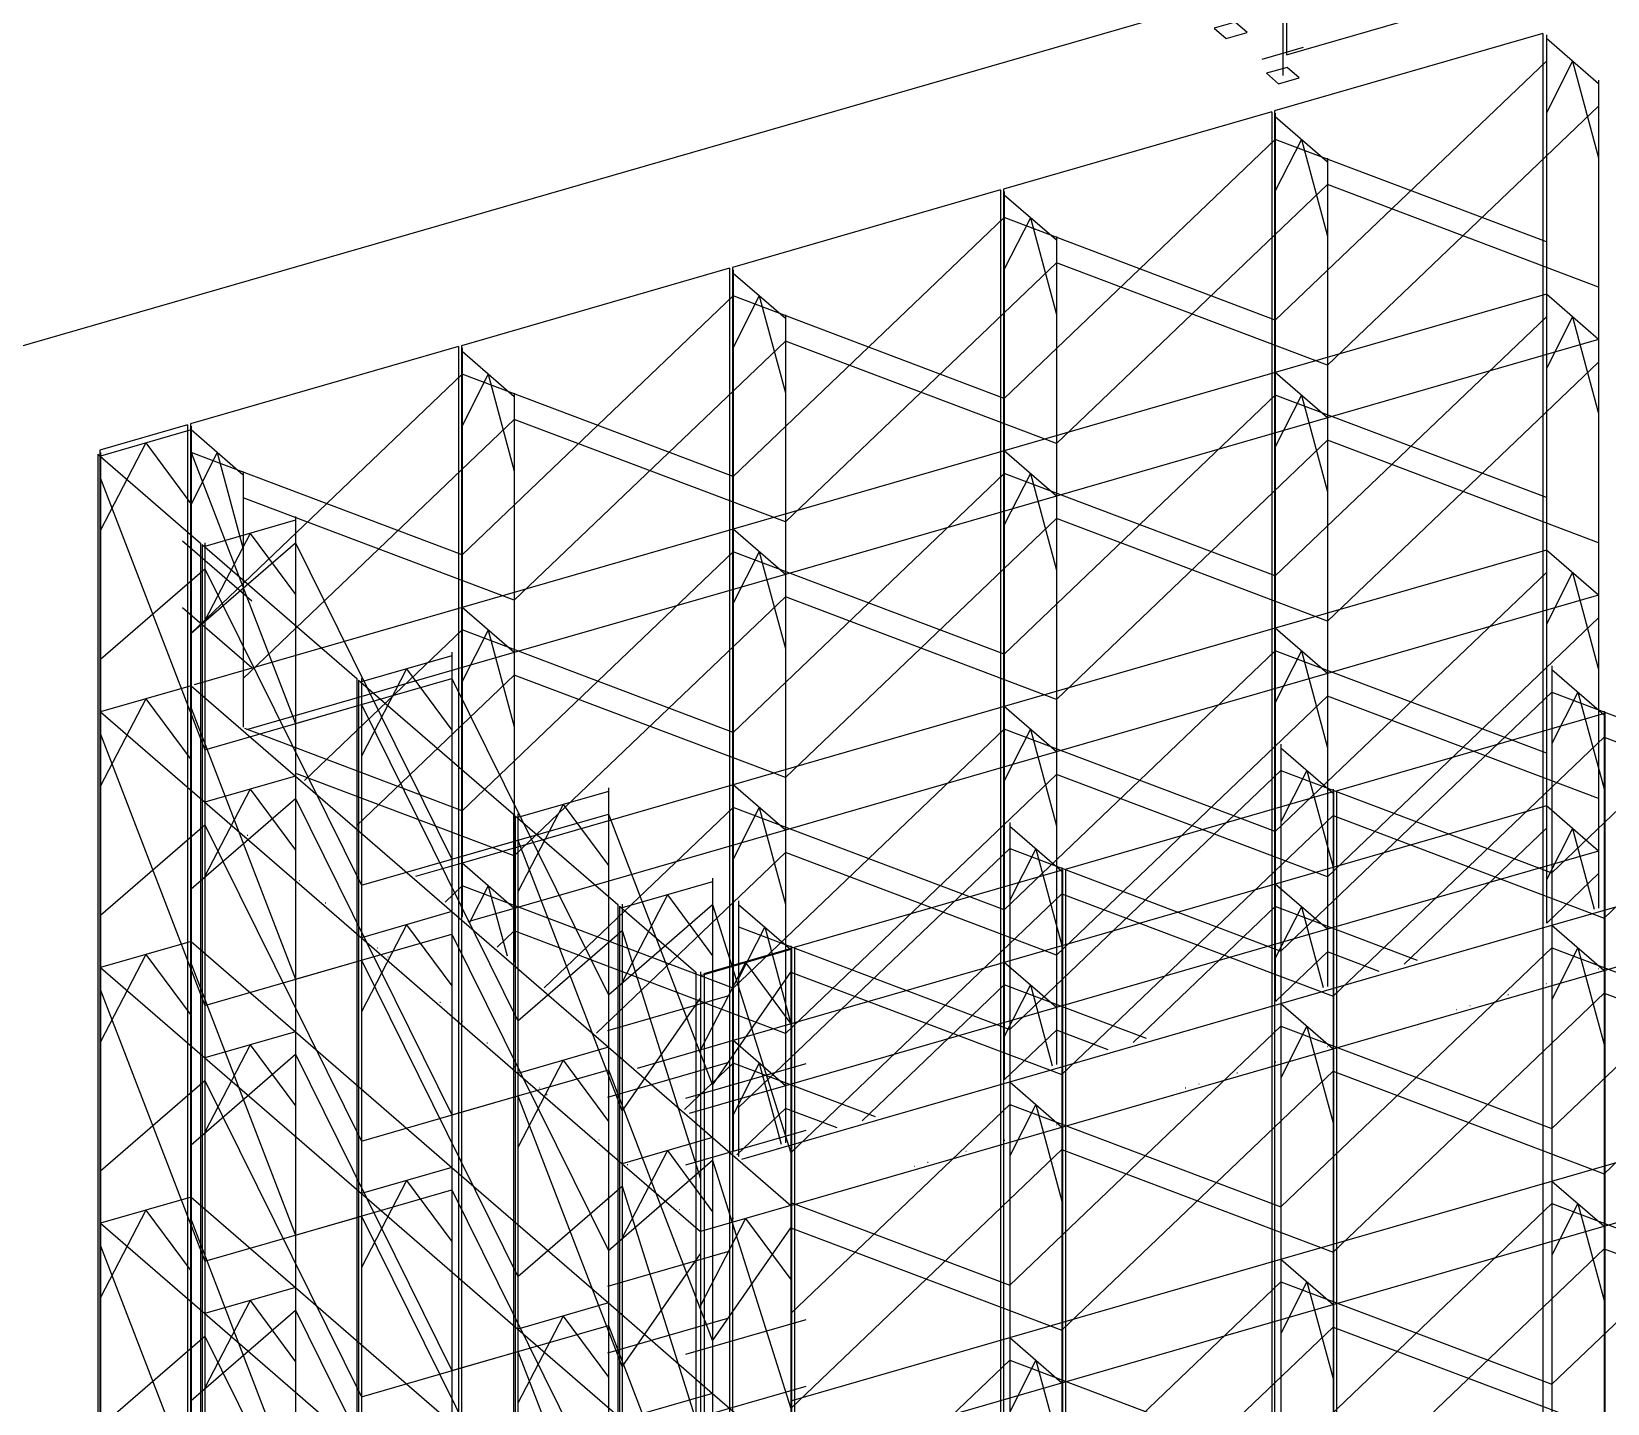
# Model space of a CAD drawing. Units: millimetres at full size, sheet at 1:250. Extents: x -35388 to 36956, y -20582 to 22579.
# Drawn here: x -6650 to 2559, y -4489 to 3525 of the extents above; entities that cross this region are included whole.
import ezdxf

# ---------------------------------------------------------------- set-up
doc = ezdxf.new("R2010")
doc.units = ezdxf.units.MM
doc.header["$LTSCALE"] = 250
for name, color, linetype in [('0-1_GAIKEI', 4, 'Continuous'), ('0-3_NET', 3, 'Continuous'), ('0-5_TATEWAKU', 7, 'Continuous'), ('0-6_BRES', 4, 'Continuous'), ('0-7_NUNOITA', 1, 'Continuous'), ('0-A_ENDSTOPPER', 6, 'Continuous'), ('0-B_JKBASE', 6, 'Continuous')]:
    doc.layers.add(name, color=color, linetype=linetype)

msp = doc.modelspace()

# ---------------------------------------------------------------- linework, layer by layer
at = {"layer": '0-1_GAIKEI'}
msp.add_line((-22657.8, -2915.5), (7826.3, 5884.5), dxfattribs=at)
at = {"layer": '0-3_NET'}
for p, q in [((683.3, 15340.8), (683.3, 3389.6)), ((683.3, 3389.6), (2249.9, 3841.9)), ((2180.7, 3514), (614, 3061.7)), ((2180.7, 3514), (2180.7, -8437.2)), ((596.7, 3056.7), (-969.9, 2604.5)), ((596.7, 3056.7), (596.7, -8894.4)), ((614, 3061.7), (614, -8889.4)), ((-987.2, 2599.5), (-2553.9, 2147.2)), ((-987.2, 2599.5), (-987.2, -9351.7)), ((-969.9, 2604.5), (-969.9, -9346.7)), ((-2571.2, 2142.2), (-4137.8, 1690)), ((-2571.2, 2142.2), (-2571.2, -9808.9)), ((-2553.9, 2147.2), (-2553.9, -9803.9)), ((-4155.2, 1685), (-5721.8, 1232.7)), ((-4155.2, 1685), (-4155.2, -10266.2)), ((-4137.8, 1690), (-4137.8, -10261.2)), ((-5739.1, 1227.7), (-6250.1, 1080.2)), ((-5739.1, 1227.7), (-5739.1, -10723.4)), ((-5721.8, 1232.7), (-5721.8, -10718.4)), ((-6262.9, 1056.3), (-5663.4, 537.1)), ((-6262.9, 1056.3), (-6262.9, -10894.8)), ((-6250.1, 1080.2), (-6250.1, -10870.9)), ((-5663.4, 537.1), (-5663.4, -11414)), ((-5653.4, 528.5), (-4748.9, -254.8)), ((-5653.4, 528.5), (-5653.4, -8434.9)), ((-4748.9, -254.8), (-4748.9, -9218.2)), ((-4738.9, -263.5), (-3834.4, -1046.8)), ((-4738.9, -263.5), (-4738.9, -9226.9)), ((976.1, -909.8), (2542.8, -457.6)), ((2542.8, -457.6), (2542.8, -12408.7)), ((-607.8, -1367.1), (958.8, -914.8)), ((958.8, -914.8), (958.8, -12866)), ((976.1, -909.8), (976.1, -12861)), ((-3834.4, -1046.8), (-3834.4, -10010.2)), ((-3824.4, -1055.5), (-3224.9, -1574.7)), ((-3824.4, -1055.5), (-3824.4, -10018.8)), ((-2191.8, -1824.3), (-625.2, -1372.1)), ((-625.2, -1372.1), (-625.2, -13323.2)), ((-607.8, -1367.1), (-607.8, -13318.2)), ((-3224.9, -1574.7), (-3224.9, -10538)), ((-3214.9, -1583.3), (-2767.9, -1970.4)), ((-3214.9, -1583.3), (-3214.9, -13534.5)), ((-2720.1, -1976.8), (-2209.1, -1829.3)), ((-2209.1, -1829.3), (-2209.1, -13780.5)), ((-2191.8, -1824.3), (-2191.8, -13775.5)), ((-2767.9, -1970.4), (-2767.9, -13921.6)), ((-2720.1, -1976.8), (-2720.1, -13928))]:
    msp.add_line(p, q, dxfattribs=at)
at = {"layer": '0-5_TATEWAKU'}
for p, q in [((662.1, 4891.8), (662.1, 3397.9)), ((2201.8, 3505.6), (2201.8, 2011.8)), ((2506.8, 3219.9), (2201.8, 3484)), ((2354.3, 3351.9), (2201.8, 3051)), ((2354.3, 3351.9), (2506.8, 2786.8)), ((2506.8, 3241.5), (2506.8, 1747.6)), ((617.9, 3048.4), (617.9, 1554.5)), ((922.9, 2762.6), (617.9, 3026.7)), ((770.4, 2894.7), (617.9, 2593.7)), ((770.4, 2894.7), (922.9, 2329.6)), ((922.9, 2784.3), (922.9, 1290.4)), ((-966.1, 2591.1), (-966.1, 1097.3)), ((-661.1, 2305.4), (-966.1, 2569.5)), ((-813.6, 2437.4), (-966.1, 2136.5)), ((-813.6, 2437.4), (-661.1, 1872.3)), ((-661.1, 2327), (-661.1, 833.1)), ((-2550, 2133.9), (-2550, 640)), ((-2245, 1848.1), (-2550, 2112.2)), ((-2397.5, 1980.2), (-2550, 1679.2)), ((-2397.5, 1980.2), (-2245, 1415.1)), ((2201.8, 2011.8), (2201.8, 517.9)), ((2506.8, 1726), (2201.8, 1990.1)), ((-2245, 1869.8), (-2245, 375.9)), ((2354.3, 1858), (2201.8, 1557.1)), ((2354.3, 1858), (2506.8, 1293)), ((-4134, 1676.6), (-4134, 182.8)), ((2506.8, 1747.6), (2506.8, 253.7)), ((-3829, 1390.9), (-4134, 1655)), ((-3981.5, 1522.9), (-4134, 1222)), ((-3981.5, 1522.9), (-3829, 957.8)), ((617.9, 1554.5), (617.9, 60.6)), ((922.9, 1268.7), (617.9, 1532.9)), ((-3829, 1412.5), (-3829, -81.4)), ((770.4, 1400.8), (617.9, 1099.8)), ((770.4, 1400.8), (922.9, 835.7)), ((922.9, 1290.4), (922.9, -203.5)), ((-5718, 1197.7), (-6246.2, 1045.2)), ((-5718, 1219.4), (-5718, -274.5)), ((-5718, 1219.4), (-5718, -274.5)), ((-5413, 933.6), (-5718, 1197.7)), ((-5982.1, 1121.5), (-6246.2, 612.2)), ((-5982.1, 1121.5), (-5718, 764.7)), ((-6246.2, 1066.9), (-6246.2, -427)), ((-5565.5, 1065.7), (-5718, 764.7)), ((-5565.5, 1065.7), (-5413, 500.6)), ((-966.1, 1097.3), (-966.1, -396.6)), ((-661.1, 811.5), (-966.1, 1075.6)), ((-5413, 955.3), (-5413, -538.6)), ((-813.6, 943.5), (-966.1, 642.6)), ((-813.6, 943.5), (-661.1, 378.5)), ((-661.1, 833.1), (-661.1, -660.8)), ((-5108.5, 669.9), (-5636.7, 517.4)), ((-5108.5, 691.6), (-5108.5, -802.3)), ((-5372.6, 593.7), (-5636.7, 84.4)), ((-5372.6, 593.7), (-5108.5, 236.9)), ((-2550, 640), (-2550, -853.9)), ((-2245, 354.2), (-2550, 618.4)), ((-5636.7, 539.1), (-5636.7, -954.8)), ((-2397.5, 486.3), (-2550, 185.3)), ((-2397.5, 486.3), (-2245, -78.8)), ((2201.8, 517.9), (2201.8, -976)), ((2506.8, 232.1), (2201.8, 496.2)), ((-2245, 375.9), (-2245, -1118)), ((2354.3, 364.1), (2201.8, 63.2)), ((2354.3, 364.1), (2506.8, -200.9)), ((2506.8, 253.7), (2506.8, -1240.2)), ((-4134, 182.8), (-4134, -1311.1)), ((-3829, -103), (-4134, 161.1)), ((-3981.5, 29), (-4134, -271.9)), ((-3981.5, 29), (-3829, -536)), ((617.9, 60.6), (617.9, -1433.3)), ((922.9, -225.2), (617.9, 39)), ((-3829, -81.4), (-3829, -1575.3)), ((-4194, -122.1), (-4722.2, -274.6)), ((-4194, -100.4), (-4194, -1594.3)), ((770.4, -93.1), (617.9, -394.1)), ((770.4, -93.1), (922.9, -658.2)), ((2233.9, -180.1), (2233.9, -1674)), ((-5718, -274.5), (-5718, -1768.4)), ((-4458.1, -198.3), (-4722.2, -707.6)), ((-4722.2, -252.9), (-4722.2, -1746.8)), ((-4458.1, -198.3), (-4194, -555.1)), ((922.9, -203.5), (922.9, -1697.4)), ((2233.9, -201.8), (2538.9, -465.9)), ((-5718, -296.1), (-6246.2, -448.6)), ((2386.4, -333.9), (2233.9, -634.8)), ((2386.4, -333.9), (2538.9, -898.9)), ((-5982.1, -372.4), (-6246.2, -881.7)), ((-6246.2, -427), (-6246.2, -1920.9)), ((-5982.1, -372.4), (-5718, -729.2)), ((-966.1, -396.6), (-966.1, -1890.5)), ((-661.1, -682.4), (-966.1, -418.3)), ((2538.9, -444.3), (2538.9, -1938.2)), ((-813.6, -550.4), (-966.1, -851.3)), ((-813.6, -550.4), (-661.1, -1115.4)), ((650, -637.4), (650, -2131.3)), ((-661.1, -660.8), (-661.1, -2154.7)), ((650, -659), (955, -923.2)), ((-5108.5, -824), (-5636.7, -976.5)), ((-5108.5, -802.3), (-5108.5, -2296.2)), ((802.5, -791.1), (650, -1092)), ((802.5, -791.1), (955, -1356.2)), ((-5372.6, -900.2), (-5636.7, -1409.5)), ((-5372.6, -900.2), (-5108.5, -1257)), ((-3279.5, -914.1), (-3807.7, -1066.6)), ((-3279.5, -892.4), (-3279.5, -2386.3)), ((-2550, -853.9), (-2550, -2347.8)), ((-2245, -1139.7), (-2550, -875.5)), ((955, -901.5), (955, -2395.4)), ((-5636.7, -954.8), (-5636.7, -2448.7)), ((-3543.6, -990.3), (-3807.7, -1499.6)), ((-3543.6, -990.3), (-3279.5, -1347.1)), ((-2397.5, -1007.6), (-2550, -1308.6)), ((-2397.5, -1007.6), (-2245, -1572.7)), ((2201.8, -976), (2201.8, -1683.3)), ((2506.8, -1261.8), (2201.8, -997.7)), ((-3807.7, -1044.9), (-3807.7, -2538.8)), ((-934, -1094.6), (-934, -2588.5)), ((-2245, -1118), (-2245, -2611.9)), ((-934, -1116.3), (-629, -1380.4)), ((2354.3, -1129.8), (2201.8, -1430.7)), ((2354.3, -1129.8), (2481.9, -1602.4)), ((-781.5, -1248.4), (-934, -1549.3)), ((-781.5, -1248.4), (-629, -1813.4)), ((2506.8, -1240.2), (2506.8, -1595.2)), ((-4134, -1311.1), (-4134, -1646.2)), ((-3829, -1596.9), (-4134, -1332.8)), ((-629, -1358.8), (-629, -2852.7)), ((-3981.5, -1464.9), (-4091.9, -1682.7)), ((-3981.5, -1464.9), (-3871.1, -1873.9)), ((-2670, -1441.9), (-3198.2, -1594.4)), ((-2670, -1420.2), (-2670, -2914.1)), ((617.9, -1433.3), (617.9, -2140.5)), ((922.9, -1719.1), (617.9, -1454.9)), ((-2934.1, -1518.1), (-3198.2, -2027.4)), ((-2934.1, -1518.1), (-2670, -1874.9)), ((-2518, -1551.9), (-2518, -3045.8)), ((-4194, -1616), (-4722.2, -1768.5)), ((-4194, -1594.3), (-4194, -3088.2)), ((-3829, -1575.3), (-3829, -1910.4)), ((-3198.2, -1572.7), (-3198.2, -3066.6)), ((-2518, -1573.5), (-2213, -1837.7)), ((770.4, -1587), (617.9, -1887.9)), ((770.4, -1587), (898, -2059.7)), ((-4458.1, -1692.2), (-4722.2, -2201.5)), ((-4722.2, -1746.8), (-4722.2, -3240.7)), ((-4458.1, -1692.2), (-4194, -2049)), ((-2365.5, -1705.6), (-2518, -2006.5)), ((-2365.5, -1705.6), (-2213, -2270.7)), ((922.9, -1697.4), (922.9, -2052.5)), ((2233.9, -1674), (2233.9, -3167.9)), ((2233.9, -1695.7), (2538.9, -1959.8)), ((-5718, -1790), (-6246.2, -1942.5)), ((-5718, -1768.4), (-5718, -3262.3)), ((-2213, -1837.7), (-2741.2, -1990.2)), ((-2213, -1816), (-2213, -3309.9)), ((-2213, -1816), (-2213, -3309.9)), ((2386.4, -1827.7), (2233.9, -2128.7)), ((2386.4, -1827.7), (2538.9, -2392.8)), ((-5982.1, -1866.3), (-6246.2, -2375.6)), ((-6246.2, -1920.9), (-6246.2, -3414.8)), ((-5982.1, -1866.3), (-5718, -2223.1)), ((-2477.1, -1913.9), (-2741.2, -2423.2)), ((-2477.1, -1913.9), (-2213, -2270.7)), ((-966.1, -1890.5), (-966.1, -2597.8)), ((-661.1, -2176.3), (-966.1, -1912.2)), ((-2741.2, -1968.5), (-2741.2, -3462.4)), ((2506.8, -1947.4), (2509.3, -1947.4)), ((2538.9, -1938.2), (2538.9, -3432.1)), ((-813.6, -2044.3), (-966.1, -2345.2)), ((-813.6, -2044.3), (-686, -2516.9)), ((2201.8, -2035.5), (2204.3, -2035.5)), ((-661.1, -2154.7), (-661.1, -2509.7)), ((650, -2131.3), (650, -3625.2)), ((650, -2152.9), (955, -2417.1)), ((-5108.5, -2296.2), (-5108.5, -3790.1)), ((-4134, -2256.2), (-4131.5, -2256.2)), ((802.5, -2285), (650, -2585.9)), ((802.5, -2285), (955, -2850.1)), ((-5108.5, -2317.9), (-5636.7, -2470.4)), ((-5372.6, -2394.1), (-5636.7, -2903.4)), ((-5372.6, -2394.1), (-5108.5, -2750.9)), ((-3279.5, -2386.3), (-3279.5, -3880.2)), ((-2550, -2347.8), (-2550, -3018)), ((-2245, -2633.6), (-2550, -2369.4)), ((-5636.7, -2448.7), (-5636.7, -3942.6)), ((-3279.5, -2408), (-3807.7, -2560.5)), ((-3543.6, -2484.2), (-3807.7, -2993.5)), ((-3543.6, -2484.2), (-3279.5, -2841)), ((922.9, -2404.7), (925.4, -2404.7)), ((955, -2395.4), (955, -3889.3)), ((-3829, -2520.4), (-3826.5, -2520.4)), ((-3807.7, -2538.8), (-3807.7, -4032.7)), ((-2397.5, -2501.5), (-2550, -2802.4)), ((-2397.5, -2501.5), (-2270, -2974.2)), ((617.9, -2492.7), (620.4, -2492.7)), ((-2245, -2611.9), (-2245, -2967)), ((-934, -2588.5), (-934, -4082.4)), ((-934, -2610.2), (-629, -2874.3)), ((-781.5, -2742.2), (-934, -3043.2)), ((-781.5, -2742.2), (-629, -3307.3)), ((-629, -2852.7), (-629, -4346.6)), ((-2670, -2935.8), (-3198.2, -3088.3)), ((-2670, -2914.1), (-2670, -4408)), ((-661.1, -2861.9), (-658.6, -2861.9)), ((-2934.1, -3012), (-3198.2, -3521.3)), ((-2934.1, -3012), (-2670, -3368.8)), ((-966.1, -2950), (-963.6, -2950)), ((-4194, -3109.9), (-4722.2, -3262.4)), ((-4194, -3088.2), (-4194, -4582.1)), ((-3198.2, -3066.6), (-3198.2, -4560.5)), ((-4458.1, -3186.1), (-4722.2, -3695.4)), ((-4458.1, -3186.1), (-4194, -3542.9)), ((2233.9, -3167.9), (2233.9, -4661.8)), ((2233.9, -3189.6), (2538.9, -3453.7)), ((-5718, -3283.9), (-6246.2, -3436.4)), ((-5718, -3262.3), (-5718, -4756.2)), ((-4722.2, -3240.7), (-4722.2, -4734.6)), ((-2213, -3309.9), (-2213, -4803.8)), ((-5982.1, -3360.2), (-6246.2, -3869.4)), ((-5982.1, -3360.2), (-5718, -3716.9)), ((-2213, -3331.6), (-2741.2, -3484.1)), ((-2550, -3407.2), (-2547.5, -3407.2)), ((-2213, -3331.6), (-2210.5, -3331.6)), ((2386.4, -3321.6), (2233.9, -3622.6)), ((2386.4, -3321.6), (2538.9, -3886.7)), ((-6246.2, -3414.8), (-6246.2, -4908.7)), ((-2477.1, -3407.8), (-2741.2, -3917.1)), ((-2741.2, -3462.4), (-2741.2, -4956.3)), ((-2477.1, -3407.8), (-2213, -3764.6)), ((2538.9, -3432.1), (2538.9, -4926)), ((650, -3625.2), (650, -5119.1)), ((650, -3646.8), (955, -3911)), ((-2213, -3764.6), (-2210.5, -3764.6)), ((-5108.5, -3811.8), (-5636.7, -3964.3)), ((-5108.5, -3790.1), (-5108.5, -5284)), ((802.5, -3778.9), (650, -4079.8)), ((802.5, -3778.9), (955, -4344)), ((-5372.6, -3888), (-5636.7, -4397.3)), ((-5636.7, -3942.6), (-5636.7, -5436.5)), ((-5372.6, -3888), (-5108.5, -4244.8)), ((-3279.5, -3901.8), (-3807.7, -4054.3)), ((-3279.5, -3880.2), (-3279.5, -5374.1)), ((955, -3889.3), (955, -5383.2)), ((-3543.6, -3978.1), (-3807.7, -4487.4)), ((-3807.7, -4032.7), (-3807.7, -5526.6)), ((-3543.6, -3978.1), (-3279.5, -4334.9)), ((-934, -4082.4), (-934, -5576.3)), ((-934, -4104.1), (-629, -4368.2)), ((-781.5, -4236.1), (-934, -4537.1)), ((-781.5, -4236.1), (-629, -4801.2)), ((-2670, -4408), (-2670, -5901.9)), ((-629, -4346.6), (-629, -5840.5)), ((-2670, -4429.7), (-3198.2, -4582.2))]:
    msp.add_line(p, q, dxfattribs=at)
at = {"layer": '0-6_BRES'}
for p, q in [((2201.8, 3352.4), (617.9, 1839.4)), ((2506.8, 3088.2), (922.9, 1575.3)), ((617.9, 2895.1), (-966.1, 1382.2)), ((2201.8, 2296.7), (617.9, 2895.1)), ((922.9, 2631), (-661.1, 1118)), ((2506.8, 2032.5), (922.9, 2631)), ((-966.1, 2437.9), (-2550, 924.9)), ((617.9, 1839.4), (-966.1, 2437.9)), ((-661.1, 2173.7), (-2245, 660.8)), ((922.9, 1575.3), (-661.1, 2173.7)), ((-2550, 1980.6), (-4134, 467.7)), ((-966.1, 1382.2), (-2550, 1980.6)), ((2201.8, 1858.5), (617.9, 345.5)), ((-2245, 1716.5), (-3829, 203.5)), ((-661.1, 1118), (-2245, 1716.5)), ((2506.8, 1594.3), (922.9, 81.4)), ((-4134, 1523.4), (-5718, 10.4)), ((-2550, 924.9), (-4134, 1523.4)), ((617.9, 1401.2), (-966.1, -111.7)), ((2201.8, 802.8), (617.9, 1401.2)), ((-3829, 1259.2), (-5413, -253.7)), ((-2245, 660.8), (-3829, 1259.2)), ((922.9, 1137.1), (-661.1, -375.9)), ((2506.8, 538.6), (922.9, 1137.1)), ((-5718, 1066.1), (-5108.5, -517.4)), ((-4134, 467.7), (-5718, 1066.1)), ((-966.1, 944), (-2550, -569)), ((617.9, 345.5), (-966.1, 944)), ((-6246.2, 913.6), (-5636.7, -669.9)), ((-3829, 203.5), (-5413, 802)), ((-661.1, 679.8), (-2245, -833.1)), ((922.9, 81.4), (-661.1, 679.8)), ((-5718, 10.4), (-5108.5, 538.3)), ((-5108.5, 538.3), (-4194, -1309.4)), ((-2550, 486.7), (-4134, -1026.2)), ((-966.1, -111.7), (-2550, 486.7)), ((-6246.2, -142.1), (-5636.7, 385.8)), ((-5636.7, 385.8), (-4722.2, -1461.9)), ((2201.8, 364.6), (617.9, -1148.4)), ((-2245, 222.6), (-3829, -1290.4)), ((-661.1, -375.9), (-2245, 222.6)), ((2506.8, 100.4), (922.9, -1412.5)), ((2233.9, -1389.1), (3817.9, 123.8)), ((-4134, 29.5), (-5054.1, -849.4)), ((-2550, -569), (-4134, 29.5)), ((617.9, -92.7), (-966.1, -1605.6)), ((2201.8, -691.1), (617.9, -92.7)), ((2538.9, -1653.2), (4122.9, -140.3)), ((-5108.5, -517.4), (-4194, -253.7)), ((-3829, -234.7), (-4749.1, -1113.5)), ((-4194, -253.7), (-3279.5, -2101.4)), ((-2245, -833.1), (-3829, -234.7)), ((922.9, -356.8), (-661.1, -1869.7)), ((650, -1846.4), (2233.9, -333.4)), ((2506.8, -955.2), (922.9, -356.8)), ((2233.9, -333.4), (3817.9, -931.9)), ((-5718, -427.8), (-5108.5, -2011.3)), ((-5636.7, -669.9), (-4722.2, -406.2)), ((-4722.2, -406.2), (-3807.7, -2253.9)), ((-4134, -1026.2), (-5404, -546.4)), ((-966.1, -549.9), (-2550, -2062.9)), ((617.9, -1148.4), (-966.1, -549.9)), ((-6246.2, -580.3), (-5636.7, -2163.8)), ((955, -2110.5), (2538.9, -597.6)), ((2538.9, -597.6), (4122.9, -1196)), ((-3829, -1290.4), (-5099, -810.5)), ((-661.1, -814.1), (-2245, -2327)), ((-934, -2303.6), (650, -790.7)), ((922.9, -1412.5), (-661.1, -814.1)), ((650, -790.7), (2233.9, -1389.1)), ((-5718, -1483.5), (-5108.5, -955.6)), ((-5108.5, -955.6), (-4194, -2803.3)), ((-2550, -1007.2), (-3654.2, -2061.8)), ((-966.1, -1605.6), (-2550, -1007.2)), ((-4194, -1309.4), (-3279.5, -1045.7)), ((-3279.5, -1045.7), (-2670, -2629.2)), ((-629, -2567.7), (955, -1054.8)), ((955, -1054.8), (2538.9, -1653.2)), ((-6246.2, -1636), (-5636.7, -1108.1)), ((-5636.7, -1108.1), (-4722.2, -2955.8)), ((-5389.1, -1169.3), (-5386.6, -1169.3)), ((2201.8, -1129.3), (1370.7, -1923.2)), ((-4722.2, -1461.9), (-3807.7, -1198.2)), ((-3807.7, -1198.2), (-3198.2, -2781.7)), ((-2245, -1271.3), (-3349.2, -2325.9)), ((-2518, -2760.9), (-934, -1247.9)), ((-661.1, -1869.7), (-2245, -1271.3)), ((-934, -1247.9), (650, -1846.4)), ((2233.9, -2883), (3817.9, -1370.1)), ((-5084.1, -1433.5), (-5081.6, -1433.5)), ((-4134, -1464.4), (-4233.8, -1559.8)), ((-2550, -2062.9), (-4134, -1464.4)), ((2506.8, -1393.5), (2204.1, -1682.6)), ((-2213, -3025), (-629, -1512.1)), ((-629, -1512.1), (955, -2110.5)), ((-3279.5, -2101.4), (-2670, -1573.5)), ((-2670, -1573.5), (-2213, -3025)), ((617.9, -1586.6), (-213.3, -2380.5)), ((1449.1, -1900.6), (617.9, -1586.6)), ((2538.9, -3147.1), (4122.9, -1634.2)), ((-5108.5, -2011.3), (-4194, -1747.6)), ((-4194, -1747.6), (-3279.5, -3595.3)), ((-3829, -1728.6), (-3928.8, -1823.9)), ((-2245, -2327), (-3829, -1728.6)), ((-3807.7, -2253.9), (-3198.2, -1726)), ((-3198.2, -1726), (-2741.2, -3177.5)), ((-2518, -1705.2), (-934, -2303.6)), ((650, -3340.2), (2233.9, -1827.3)), ((2233.9, -1827.3), (3817.9, -2425.7)), ((-5718, -1921.7), (-5108.5, -3505.2)), ((-5636.7, -2163.8), (-4722.2, -1900.1)), ((-4722.2, -1900.1), (-3807.7, -3747.8)), ((-4568.8, -1879.7), (-4566.3, -1879.7)), ((922.9, -1850.7), (620.1, -2139.9)), ((1225.6, -1965.1), (922.9, -1850.7)), ((-2670, -2629.2), (-2213, -1969.3)), ((-2213, -1969.3), (-629, -2567.7)), ((-6246.2, -2074.2), (-5636.7, -3657.7)), ((-966.1, -2043.8), (-1797.3, -2837.7)), ((-134.9, -2357.8), (-966.1, -2043.8)), ((955, -3604.4), (2538.9, -2091.5)), ((1977.5, -2100.2), (1980, -2100.2)), ((2538.9, -2091.5), (4122.9, -2689.9)), ((-4263.8, -2143.9), (-4261.3, -2143.9)), ((-3198.2, -2781.7), (-2741.2, -2121.8)), ((1675.7, -2187.4), (1678.2, -2187.4)), ((1754.1, -2164.7), (1756.6, -2164.7)), ((-934, -3797.5), (650, -2284.6)), ((650, -2284.6), (2233.9, -2883)), ((-3989.1, -2381.7), (-3986.6, -2381.7)), ((-661.1, -2308), (-963.8, -2597.1)), ((-358.3, -2422.3), (-661.1, -2308)), ((-5718, -2977.4), (-5108.5, -2449.5)), ((-5108.5, -2449.5), (-4194, -4297.2)), ((842.3, -2428), (844.8, -2428)), ((-4194, -2803.3), (-3279.5, -2539.6)), ((-3279.5, -2539.6), (-2670, -4123.1)), ((-2550, -2501.1), (-2833.9, -2772.2)), ((-1718.9, -2815.1), (-2550, -2501.1)), ((-629, -4061.6), (955, -2548.7)), ((393.5, -2557.5), (396, -2557.5)), ((955, -2548.7), (2538.9, -3147.1)), ((-6246.2, -3129.9), (-5636.7, -2602)), ((-5636.7, -2602), (-4722.2, -4449.7)), ((-3684.1, -2645.9), (-3681.6, -2645.9)), ((91.7, -2644.6), (94.2, -2644.6)), ((170.1, -2622), (172.6, -2622)), ((-4722.2, -2955.8), (-3807.7, -2692.1)), ((-3807.7, -2692.1), (-3198.2, -4275.6)), ((-2213, -3963.4), (-934, -2741.8)), ((-934, -2741.8), (650, -3340.2)), ((-2245, -2765.2), (-2528.9, -3036.3)), ((-1942.3, -2879.6), (-2245, -2765.2)), ((-741.7, -2885.2), (-739.2, -2885.2)), ((2233.9, -4376.9), (3817.9, -2864)), ((-2213, -4518.9), (-629, -3006)), ((-1190.4, -3014.7), (-1187.9, -3014.7)), ((-629, -3006), (955, -3604.4)), ((-3279.5, -3595.3), (-2670, -3067.4)), ((-3168.8, -3092.1), (-3166.3, -3092.1)), ((-2670, -3067.4), (-2213, -4518.9)), ((-1492.3, -3101.9), (-1489.8, -3101.9)), ((-1413.9, -3079.2), (-1411.4, -3079.2)), ((-3807.7, -3747.8), (-3198.2, -3219.9)), ((-3198.2, -3219.9), (-2741.2, -4671.4)), ((-5108.5, -3505.2), (-4194, -3241.5)), ((-4194, -3241.5), (-3279.5, -5089.2)), ((-2213, -3314.3), (-934, -3797.5)), ((-5636.7, -3657.7), (-4722.2, -3394)), ((-4722.2, -3394), (-3807.7, -5241.7)), ((-2863.8, -3356.2), (-2861.3, -3356.2)), ((650, -4834.1), (2233.9, -3321.2)), ((2233.9, -3321.2), (3817.9, -3919.6)), ((-5718, -3415.6), (-5108.5, -4999.1)), ((-2670, -4123.1), (-2213, -3463.2)), ((-2213, -3463.2), (-629, -4061.6)), ((-6246.2, -3568.1), (-5636.7, -5151.6)), ((955, -5098.3), (2538.9, -3585.3)), ((2538.9, -3585.3), (4122.9, -4183.8)), ((-3198.2, -4275.6), (-2741.2, -3615.7)), ((-934, -5291.4), (650, -3778.5)), ((650, -3778.5), (2233.9, -4376.9)), ((-5718, -4471.3), (-5108.5, -3943.4)), ((-5108.5, -3943.4), (-4194, -5791.1)), ((-4194, -4297.2), (-3279.5, -4033.5)), ((-3279.5, -4033.5), (-2670, -5617)), ((-629, -5555.5), (955, -4042.6)), ((955, -4042.6), (2538.9, -4641)), ((-6246.2, -4623.8), (-5636.7, -4095.9)), ((-5636.7, -4095.9), (-4722.2, -5943.6)), ((-4722.2, -4449.7), (-3807.7, -4186)), ((-3807.7, -4186), (-3198.2, -5769.5)), ((-2213, -5457.3), (-934, -4235.7)), ((-934, -4235.7), (650, -4834.1))]:
    msp.add_line(p, q, dxfattribs=at)
at = {"layer": '0-7_NUNOITA'}
for p, q in [((2201.8, 1990.1), (617.9, 1532.9)), ((2506.8, 1726), (2201.8, 1990.1)), ((2506.8, 1726), (922.9, 1268.7)), ((617.9, 1532.9), (-966.1, 1075.6)), ((922.9, 1268.7), (617.9, 1532.9)), ((922.9, 1268.7), (617.9, 1532.9)), ((922.9, 1268.7), (-661.1, 811.5)), ((-966.1, 1075.6), (-2550, 618.4)), ((-661.1, 811.5), (-966.1, 1075.6)), ((-661.1, 811.5), (-966.1, 1075.6)), ((-661.1, 811.5), (-2245, 354.2)), ((-2550, 618.4), (-4134, 161.1)), ((-2245, 354.2), (-2550, 618.4)), ((-2245, 354.2), (-2550, 618.4)), ((2201.8, 496.2), (617.9, 39)), ((2506.8, 232.1), (2201.8, 496.2)), ((-2245, 354.2), (-3829, -103)), ((2506.8, 232.1), (922.9, -225.2)), ((-4134, 161.1), (-5699.2, -290.7)), ((-3829, -103), (-4134, 161.1)), ((-3829, -103), (-4134, 161.1)), ((617.9, 39), (-966.1, -418.3)), ((922.9, -225.2), (617.9, 39)), ((922.9, -225.2), (617.9, 39)), ((-3829, -103), (-5394.2, -554.9)), ((922.9, -225.2), (-661.1, -682.4)), ((-5718, -296.1), (-6246.2, -448.6)), ((-5718, -296.1), (-5108.5, -824)), ((-6246.2, -448.6), (-5636.7, -976.5)), ((-966.1, -418.3), (-2550, -875.5)), ((-661.1, -682.4), (-966.1, -418.3)), ((-661.1, -682.4), (-966.1, -418.3)), ((-661.1, -682.4), (-2245, -1139.7)), ((-5108.5, -824), (-5636.7, -976.5)), ((-5108.5, -824), (-5636.7, -976.5)), ((-5108.5, -824), (-4194, -1616)), ((-2550, -875.5), (-4134, -1332.8)), ((-2245, -1139.7), (-2550, -875.5)), ((-2245, -1139.7), (-2550, -875.5)), ((-5636.7, -976.5), (-4722.2, -1768.5)), ((2201.8, -997.7), (617.9, -1454.9)), ((2506.8, -1261.8), (2201.8, -997.7)), ((-2245, -1139.7), (-3829, -1596.9)), ((2506.8, -1261.8), (922.9, -1719.1)), ((2233.9, -1695.7), (3817.9, -1238.4)), ((-4134, -1332.8), (-4405.5, -1411.2)), ((-3829, -1596.9), (-4134, -1332.8)), ((-3829, -1596.9), (-4134, -1332.8)), ((617.9, -1454.9), (-966.1, -1912.2)), ((922.9, -1719.1), (617.9, -1454.9)), ((922.9, -1719.1), (617.9, -1454.9)), ((-4933.7, -1563.7), (-4931.2, -1563.7)), ((2538.9, -1959.8), (4122.9, -1502.6)), ((-4194, -1616), (-4722.2, -1768.5)), ((-4194, -1616), (-4722.2, -1768.5)), ((-4194, -1616), (-3279.5, -2408)), ((-3829, -1596.9), (-4100.5, -1675.3)), ((922.9, -1719.1), (-661.1, -2176.3)), ((650, -2152.9), (2233.9, -1695.7)), ((2233.9, -1695.7), (2538.9, -1959.8)), ((2233.9, -1695.7), (2538.9, -1959.8)), ((-5718, -1790), (-6246.2, -1942.5)), ((-5718, -1790), (-5108.5, -2317.9)), ((-4722.2, -1768.5), (-3807.7, -2560.5)), ((-4628.7, -1827.8), (-4626.2, -1827.8)), ((-966.1, -1912.2), (-2550, -2369.4)), ((-661.1, -2176.3), (-966.1, -1912.2)), ((-661.1, -2176.3), (-966.1, -1912.2)), ((-6246.2, -1942.5), (-5636.7, -2470.4)), ((955, -2417.1), (2538.9, -1959.8)), ((-661.1, -2176.3), (-2245, -2633.6)), ((-934, -2610.2), (650, -2152.9)), ((650, -2152.9), (955, -2417.1)), ((650, -2152.9), (955, -2417.1)), ((-5108.5, -2317.9), (-5636.7, -2470.4)), ((-5108.5, -2317.9), (-5636.7, -2470.4)), ((-5108.5, -2317.9), (-4194, -3109.9)), ((-2550, -2369.4), (-3111.7, -2531.6)), ((-2245, -2633.6), (-2550, -2369.4)), ((-2245, -2633.6), (-2550, -2369.4)), ((-5636.7, -2470.4), (-4722.2, -3262.4)), ((-3279.5, -2408), (-3807.7, -2560.5)), ((-3279.5, -2408), (-3807.7, -2560.5)), ((-3279.5, -2408), (-2670, -2935.8)), ((-629, -2874.3), (955, -2417.1)), ((-3807.7, -2560.5), (-3198.2, -3088.3)), ((-2245, -2633.6), (-2806.7, -2795.7)), ((-2499.2, -3062), (-934, -2610.2)), ((-934, -2610.2), (-629, -2874.3)), ((-934, -2610.2), (-629, -2874.3)), ((-3640, -2684.1), (-3637.5, -2684.1)), ((2233.9, -3189.6), (3817.9, -2732.3)), ((-2670, -2935.8), (-3198.2, -3088.3)), ((-2670, -2935.8), (-3198.2, -3088.3)), ((-2670, -2935.8), (-2213, -3331.6)), ((-2213, -3331.6), (-629, -2874.3)), ((-3335, -2948.2), (-3332.5, -2948.2)), ((2538.9, -3453.7), (4122.9, -2996.5)), ((-4194, -3109.9), (-4722.2, -3262.4)), ((-4194, -3109.9), (-4722.2, -3262.4)), ((-4194, -3109.9), (-3279.5, -3901.8)), ((-3198.2, -3088.3), (-2741.2, -3484.1)), ((650, -3646.8), (2233.9, -3189.6)), ((2233.9, -3189.6), (2538.9, -3453.7)), ((2233.9, -3189.6), (2538.9, -3453.7)), ((-5718, -3283.9), (-6246.2, -3436.4)), ((-5718, -3283.9), (-5108.5, -3811.8)), ((-4722.2, -3262.4), (-3807.7, -4054.3)), ((-2213, -3331.6), (-2741.2, -3484.1)), ((-2213, -3331.6), (-2210.5, -3331.6)), ((-6246.2, -3436.4), (-5636.7, -3964.3)), ((955, -3911), (2538.9, -3453.7)), ((-934, -4104.1), (650, -3646.8)), ((650, -3646.8), (955, -3911)), ((650, -3646.8), (955, -3911)), ((-5108.5, -3811.8), (-5636.7, -3964.3)), ((-5108.5, -3811.8), (-5636.7, -3964.3)), ((-5108.5, -3811.8), (-4194, -4603.8)), ((-3279.5, -3901.8), (-3807.7, -4054.3)), ((-3279.5, -3901.8), (-3807.7, -4054.3)), ((-3279.5, -3901.8), (-2670, -4429.7)), ((-629, -4368.2), (955, -3911)), ((-5636.7, -3964.3), (-4722.2, -4756.3)), ((-3807.7, -4054.3), (-3198.2, -4582.2)), ((-2213, -4473.3), (-934, -4104.1)), ((-934, -4104.1), (-629, -4368.2)), ((-934, -4104.1), (-629, -4368.2)), ((-2213, -4825.5), (-629, -4368.2)), ((-2670, -4429.7), (-3198.2, -4582.2)), ((-2670, -4429.7), (-3198.2, -4582.2)), ((-2670, -4429.7), (-2213, -4825.5))]:
    msp.add_line(p, q, dxfattribs=at)
at = {"layer": '0-A_ENDSTOPPER'}
for p, q in [((-5363, 197.5), (-5768, 548.2)), ((-5363, -192.2), (-5768, 158.5)), ((-2583.4, -2109.7), (-3284.8, -2312.2)), ((-2583.4, -2499.4), (-3284.8, -2701.9)), ((-2126.4, -2505.5), (-2827.8, -2708)), ((-2126.4, -2895.2), (-2827.8, -3097.7)), ((-2583.4, -3603.6), (-3284.8, -3806.1)), ((-2583.4, -3993.3), (-3284.8, -4195.8)), ((-2126.4, -3999.4), (-2827.8, -4201.9)), ((-2126.4, -4389.1), (-2827.8, -4591.6))]:
    msp.add_line(p, q, dxfattribs=at)
at = {"layer": '0-B_JKBASE'}
for p, q in [((540.9, 3362.9), (783.4, 3432.9)), ((662.1, 3397.9), (662.1, 3268))]:
    msp.add_line(p, q, dxfattribs=at)
for points in [[(261.5, 3545), (331.5, 3484.4), (452.7, 3519.4), (382.7, 3580)], [(566.5, 3280.8), (636.5, 3220.2), (757.7, 3255.2), (687.7, 3315.8)]]:
    msp.add_lwpolyline(points, close=True, dxfattribs=at)

doc.saveas('drawing.dxf')
